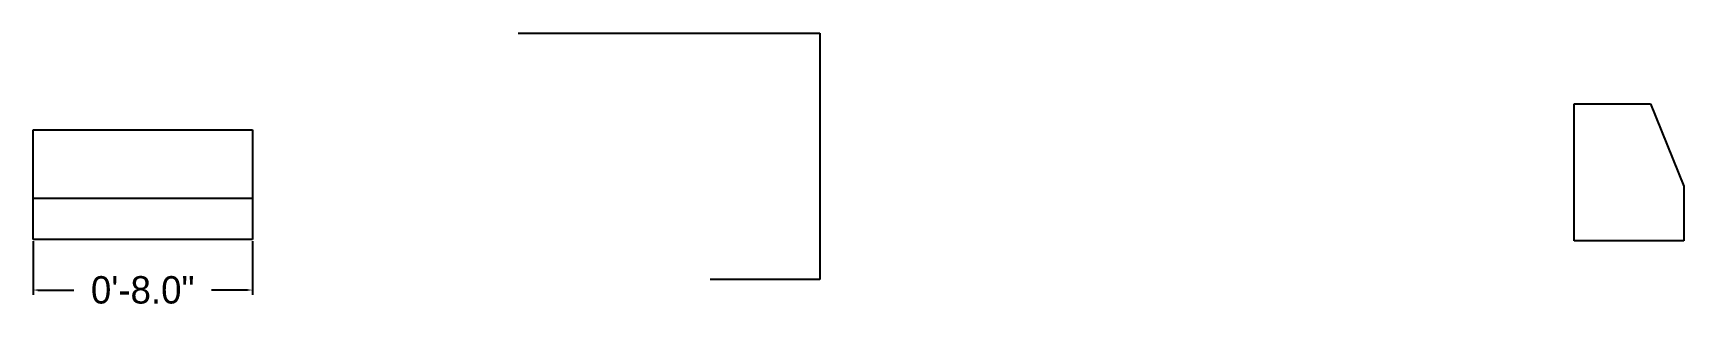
# Model space of a CAD drawing. Header units: inches. Extents: x 2.8 to 63, y 23.6 to 33.6.
import ezdxf

# ---------------------------------------------------------------- set-up
doc = ezdxf.new("R2010")
doc.units = ezdxf.units.IN
doc.header["$MEASUREMENT"] = 0
doc.dimstyles.get("Standard").update_dxf_attribs({"dimtxt": 1, "dimasz": 0.18, "dimexe": 0.18, "dimexo": 0.0625, "dimgap": 0.09, "dimtad": 0, "dimtih": 1, "dimtoh": 1, "dimdec": 1, "dimzin": 2, "dimdsep": 46, "dimlunit": 3, "dimtxsty": 'Standard', "dimcen": 0.09, "dimclrt": 5, "dimadec": 0, "dimazin": 0, "dimtfac": 1, "dimtdec": 1, "dimtofl": 0, "dimtmove": 0, "dimatfit": 3, "dimfxl": 1, "dimtolj": 1, "dimtzin": 0, "dimarcsym": 0})

# ---------------------------------------------------------------- blocks, each defined once
blk = doc.blocks.new('*D52')
at = {"color": 0, "lineweight": -2}
for p, q in [((2.778, 26.006), (2.778, 24.041)), ((10.778, 26.006), (10.778, 24.041)), ((2.958, 24.221), (4.271, 24.221)), ((10.598, 24.221), (9.284, 24.221))]:
    blk.add_line(p, q, dxfattribs=at)
at = {"color": 0}
for points in [[(2.958, 24.251), (2.958, 24.191), (2.778, 24.221)], [(10.598, 24.251), (10.598, 24.191), (10.778, 24.221)]]:
    blk.add_solid(points, dxfattribs=at)
at = {"layer": 'Defpoints', "color": 0}
for p in [(2.778, 26.068), (10.778, 26.068), (2.778, 24.221)]:
    blk.add_point(p, dxfattribs=at)
at = {"color": 5, "insert": (6.778, 24.221), "char_height": 1, "attachment_point": 5}
blk.add_mtext('\\A1;0\'-8.0"', dxfattribs=at)

msp = doc.modelspace()

# ---------------------------------------------------------------- linework, layer by layer
for p, q in [((20.465, 33.602), (28.465, 33.602)), ((28.465, 33.602), (31.465, 33.602)), ((31.465, 33.602), (31.465, 32.602)), ((31.465, 32.602), (31.465, 24.602)), ((58.978, 26.012), (58.978, 31.012)), ((58.978, 31.012), (61.756, 31.012)), ((61.756, 31.012), (62.978, 28.012)), ((2.778, 30.068), (10.778, 30.068)), ((2.778, 28.068), (2.778, 30.068)), ((10.778, 30.068), (10.778, 27.068)), ((2.778, 27.068), (2.778, 28.068)), ((62.978, 28.012), (62.978, 26.012)), ((2.778, 27.568), (10.778, 27.568)), ((2.778, 26.068), (2.778, 27.068)), ((10.778, 27.068), (10.778, 26.068)), ((10.778, 26.068), (2.778, 26.068)), ((62.978, 26.012), (58.978, 26.012)), ((30.465, 24.602), (27.465, 24.602)), ((31.465, 24.602), (30.465, 24.602))]:
    msp.add_line(p, q)

# ---------------------------------------------------------------- dimensions: what is measured, and where the dimension line sits
dim = msp.add_linear_dim(base=(2.778, 24.221), p1=(10.778, 26.068), p2=(2.778, 26.068), dimstyle='Standard')
dim.commit()
dim.dimension.update_dxf_attribs({"geometry": '*D52', "text_midpoint": (6.778, 24.221)})

doc.saveas('drawing.dxf')
